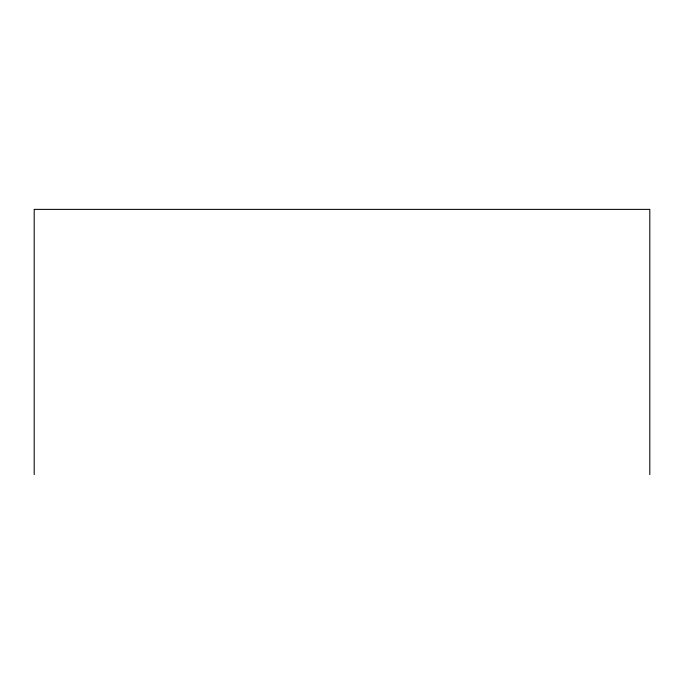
<?xml version="1.0" encoding="UTF-8"?>
<svg xmlns="http://www.w3.org/2000/svg" width="684" height="684" viewBox="0 0 684 684"><rect width="100%" height="100%" fill="white"/><g stroke="black" fill="none" stroke-linecap="round" stroke-linejoin="round"><path stroke-width="1.03" d="M649.8 474.619L649.8 209.381L34.2 209.381L34.2 474.619"/></g></svg>
